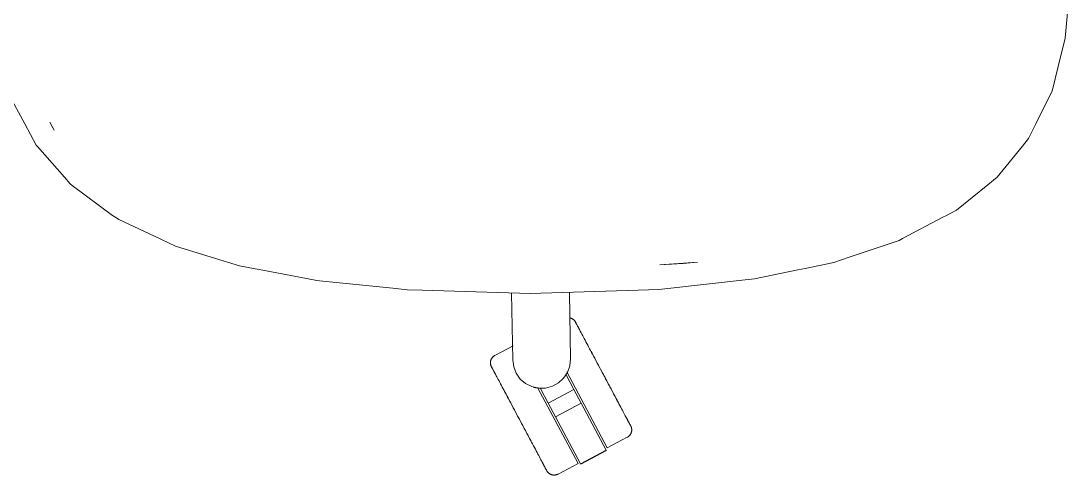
# Model space of a CAD drawing. Header units: millimetres. Extents: x 155927 to 317870, y -36033 to 97293.
# Drawn here: x 176672 to 177178, y 18265 to 18485 of the extents above; entities that cross this region are included whole.
import ezdxf

# ---------------------------------------------------------------- set-up
doc = ezdxf.new("R2010")
doc.units = ezdxf.units.MM
doc.header["$MEASUREMENT"] = 0
doc.layers.add('G-IMPT', color=8, linetype='CONTINUOUS', lineweight=9)
doc.layers.add('I-FURN', color=8, linetype='CONTINUOUS', lineweight=9)

msp = doc.modelspace()

# ---------------------------------------------------------------- linework, layer by layer
at = {"layer": 'G-IMPT'}
for p, q in [((177178.25, 18492.66), (177176.81, 18476.78)), ((177176.81, 18476.78), (177175.51, 18471.49)), ((177174.93, 18469.12), (177175.51, 18471.49)), ((177170.52, 18451.18), (177174.93, 18469.12)), ((177168.37, 18446.81), (177170.52, 18451.18)), ((176667.87, 18446.65), (176673.89, 18435.41)), ((177168.37, 18446.81), (177162.73, 18435.35)), ((176673.89, 18435.41), (176679.47, 18424.98)), ((176686.9, 18434.57), (176686.12, 18436.17)), ((176688.08, 18432.28), (176686.12, 18436.17)), ((177159.2, 18428.18), (177162.73, 18435.35)), ((176688.08, 18432.28), (176686.9, 18434.57)), ((176680.06, 18424.31), (176679.47, 18424.98)), ((177156.23, 18424.53), (177159.2, 18428.18)), ((176693.07, 18409.52), (176680.06, 18424.31)), ((177156.23, 18424.53), (177144.06, 18409.58)), ((176693.07, 18409.52), (176695.94, 18406.27)), ((177144.06, 18409.58), (177139.4, 18405.82)), ((176696.91, 18405.54), (176695.94, 18406.27)), ((176716.41, 18390.97), (176696.91, 18405.54)), ((177124.26, 18393.61), (177139.4, 18405.82)), ((176716.41, 18390.97), (176717.18, 18390.51)), ((176717.18, 18390.51), (176718.76, 18389.57)), ((176719.47, 18389.15), (176718.76, 18389.57)), ((177117.76, 18390.18), (177098.25, 18379.88)), ((177117.76, 18390.18), (177119.13, 18390.9)), ((177124.26, 18393.61), (177119.13, 18390.9)), ((176719.47, 18389.15), (176739.11, 18379.88)), ((176739.11, 18379.88), (176740.03, 18379.45)), ((176746.79, 18376.26), (176740.03, 18379.45)), ((177098.25, 18379.88), (177096.59, 18379.01)), ((176746.79, 18376.26), (176764.06, 18370.94)), ((177072.5, 18370.86), (177096.59, 18379.01)), ((176764.06, 18370.94), (176777.67, 18366.74)), ((177072.5, 18370.86), (177065.06, 18368.34)), ((176777.67, 18366.74), (176785.27, 18365.29)), ((176788.94, 18364.58), (176785.27, 18365.29)), ((176788.94, 18364.58), (176814.31, 18359.71)), ((176980.92, 18367.14), (176999.2, 18368.39)), ((176980.92, 18367.14), (176992.25, 18367.78)), ((176999.2, 18368.39), (176992.25, 18367.78)), ((177047.56, 18364.71), (177026.62, 18360.36)), ((177047.56, 18364.71), (177051.24, 18365.47)), ((177051.24, 18365.47), (177065.06, 18368.34)), ((176814.78, 18359.62), (176814.31, 18359.71)), ((176814.78, 18359.62), (176851.77, 18355.8)), ((176984.75, 18355.74), (177022.2, 18359.87)), ((177026.62, 18360.36), (177022.2, 18359.87)), ((176851.77, 18355.8), (176858.84, 18355.07)), ((176866.09, 18354.85), (176858.84, 18355.07)), ((176918.26, 18353.23), (176866.09, 18354.85)), ((176970.44, 18354.93), (176918.26, 18353.23)), ((176970.44, 18354.93), (176980.38, 18355.26)), ((176984.75, 18355.74), (176980.38, 18355.26))]:
    msp.add_line(p, q, dxfattribs=at)
at = {"layer": 'I-FURN'}
for p, q in [((176937.22, 18353.85), (176937.78, 18321.66)), ((176909.8, 18321.17), (176909.23, 18353.51)), ((176937.49, 18341.54), (176937.64, 18341.5)), ((176937.64, 18341.5), (176937.8, 18341.45)), ((176937.8, 18341.45), (176937.95, 18341.4)), ((176937.95, 18341.4), (176938.1, 18341.34)), ((176938.1, 18341.34), (176938.25, 18341.27)), ((176938.25, 18341.27), (176938.39, 18341.2)), ((176938.39, 18341.2), (176938.54, 18341.13)), ((176938.54, 18341.13), (176938.68, 18341.05)), ((176938.68, 18341.05), (176938.81, 18340.96)), ((176938.81, 18340.96), (176938.94, 18340.87)), ((176938.94, 18340.87), (176939.07, 18340.77)), ((176939.07, 18340.77), (176939.2, 18340.67)), ((176939.2, 18340.67), (176939.32, 18340.56)), ((176939.32, 18340.56), (176939.43, 18340.45)), ((176939.43, 18340.45), (176939.54, 18340.33)), ((176939.54, 18340.33), (176939.65, 18340.21)), ((176939.65, 18340.21), (176939.75, 18340.08)), ((176939.75, 18340.08), (176939.85, 18339.95)), ((176939.85, 18339.95), (176939.94, 18339.82)), ((176939.94, 18339.82), (176940.02, 18339.68)), ((176940.02, 18339.68), (176940.1, 18339.54)), ((176940.1, 18339.54), (176940.12, 18339.5)), ((176940.12, 18339.5), (176940.13, 18339.48)), ((176940.13, 18339.5), (176940.12, 18339.5)), ((176940.15, 18339.46), (176940.13, 18339.5)), ((176940.13, 18339.48), (176940.17, 18339.42)), ((176940.19, 18339.37), (176940.15, 18339.46)), ((176940.17, 18339.42), (176940.22, 18339.32)), ((176940.26, 18339.25), (176940.19, 18339.37)), ((176940.22, 18339.32), (176940.29, 18339.18)), ((176940.34, 18339.09), (176940.26, 18339.25)), ((176940.29, 18339.18), (176940.39, 18339)), ((176940.45, 18338.89), (176940.34, 18339.09)), ((176940.39, 18339), (176940.51, 18338.78)), ((176940.58, 18338.65), (176940.45, 18338.89)), ((176940.51, 18338.78), (176940.64, 18338.53)), ((176940.73, 18338.37), (176940.58, 18338.65)), ((176940.64, 18338.53), (176940.8, 18338.23)), ((176940.89, 18338.05), (176940.73, 18338.37)), ((176940.8, 18338.23), (176940.98, 18337.89)), ((176941.08, 18337.7), (176940.89, 18338.05)), ((176940.98, 18337.89), (176941.18, 18337.52)), ((176941.29, 18337.3), (176941.08, 18337.7)), ((176941.18, 18337.52), (176941.4, 18337.11)), ((176941.52, 18336.87), (176941.29, 18337.3)), ((176941.4, 18337.11), (176941.63, 18336.66)), ((176941.77, 18336.41), (176941.52, 18336.87)), ((176941.63, 18336.66), (176941.89, 18336.18)), ((176942.04, 18335.91), (176941.77, 18336.41)), ((176941.89, 18336.18), (176942.16, 18335.66)), ((176942.32, 18335.37), (176942.04, 18335.91)), ((176942.16, 18335.66), (176942.46, 18335.11)), ((176942.62, 18334.8), (176942.32, 18335.37)), ((176942.46, 18335.11), (176942.77, 18334.53)), ((176942.94, 18334.2), (176942.62, 18334.8)), ((176943.28, 18333.57), (176942.94, 18334.2)), ((176943.63, 18332.9), (176943.28, 18333.57)), ((176944, 18332.21), (176943.63, 18332.9)), ((176944.39, 18331.49), (176944, 18332.21)), ((176944.78, 18330.74), (176944.39, 18331.49)), ((176945.2, 18329.96), (176944.78, 18330.74)), ((176945.62, 18329.16), (176945.2, 18329.96)), ((176946.06, 18328.34), (176945.62, 18329.16)), ((176901.14, 18323.34), (176901.17, 18323.36)), ((176910.01, 18328.06), (176901.17, 18323.36)), ((176946.51, 18327.49), (176946.06, 18328.34)), ((176946.97, 18326.62), (176946.51, 18327.49)), ((176947.44, 18325.73), (176946.97, 18326.62)), ((176947.93, 18324.83), (176947.44, 18325.73)), ((176947.67, 18325.32), (176948.15, 18324.41)), ((176948.42, 18323.91), (176947.93, 18324.83)), ((176948.15, 18324.41), (176948.65, 18323.48)), ((176948.92, 18322.97), (176948.42, 18323.91)), ((176948.65, 18323.48), (176949.15, 18322.53)), ((176899.04, 18319.93), (176899.05, 18320.09)), ((176899.04, 18319.77), (176899.04, 18319.93)), ((176899.04, 18319.6), (176899.04, 18319.77)), ((176899.05, 18319.44), (176899.04, 18319.6)), ((176899.05, 18320.09), (176899.06, 18320.25)), ((176899.07, 18319.28), (176899.05, 18319.44)), ((176899.06, 18320.25), (176899.08, 18320.41)), ((176899.09, 18319.12), (176899.07, 18319.28)), ((176899.08, 18320.41), (176899.11, 18320.57)), ((176899.12, 18318.97), (176899.09, 18319.12)), ((176899.11, 18320.57), (176899.14, 18320.72)), ((176899.16, 18318.81), (176899.12, 18318.97)), ((176899.14, 18320.72), (176899.18, 18320.88)), ((176899.2, 18318.65), (176899.16, 18318.81)), ((176899.18, 18320.88), (176899.23, 18321.04)), ((176899.25, 18318.5), (176899.2, 18318.65)), ((176899.23, 18321.04), (176899.28, 18321.19)), ((176899.31, 18318.35), (176899.25, 18318.5)), ((176899.28, 18321.19), (176899.34, 18321.34)), ((176899.37, 18318.2), (176899.31, 18318.35)), ((176899.34, 18321.34), (176899.4, 18321.49)), ((176899.4, 18321.49), (176899.47, 18321.63)), ((176899.47, 18321.63), (176899.55, 18321.77)), ((176899.55, 18321.77), (176899.63, 18321.91)), ((176899.63, 18321.91), (176899.72, 18322.05)), ((176899.72, 18322.05), (176899.81, 18322.18)), ((176899.81, 18322.18), (176899.91, 18322.31)), ((176899.91, 18322.31), (176900.01, 18322.43)), ((176900.01, 18322.43), (176900.12, 18322.55)), ((176900.12, 18322.55), (176900.23, 18322.67)), ((176900.23, 18322.67), (176900.35, 18322.78)), ((176900.35, 18322.78), (176900.47, 18322.88)), ((176900.47, 18322.88), (176900.6, 18322.99)), ((176900.6, 18322.99), (176900.73, 18323.08)), ((176900.73, 18323.08), (176900.86, 18323.17)), ((176900.86, 18323.17), (176901, 18323.26)), ((176901, 18323.26), (176901.14, 18323.34)), ((176910.26, 18317.83), (176909.8, 18321.17)), ((176937.43, 18318.3), (176936.29, 18315.13)), ((176937.78, 18321.66), (176937.43, 18318.3)), ((176949.42, 18322.02), (176948.92, 18322.97)), ((176949.15, 18322.53), (176949.66, 18321.57)), ((176949.93, 18321.05), (176949.42, 18322.02)), ((176949.66, 18321.57), (176950.17, 18320.61)), ((176950.45, 18320.08), (176949.93, 18321.05)), ((176950.17, 18320.61), (176950.69, 18319.63)), ((176950.97, 18319.09), (176950.45, 18320.08)), ((176950.69, 18319.63), (176951.22, 18318.64)), ((176951.5, 18318.1), (176950.97, 18319.09)), ((176951.22, 18318.64), (176951.75, 18317.65)), ((176899.43, 18318.05), (176899.37, 18318.2)), ((176899.51, 18317.91), (176899.43, 18318.05)), ((176899.51, 18317.9), (176899.51, 18317.91)), ((176899.51, 18317.91), (176899.52, 18317.89)), ((176899.53, 18317.86), (176899.51, 18317.9)), ((176899.52, 18317.89), (176899.55, 18317.83)), ((176899.58, 18317.78), (176899.53, 18317.86)), ((176899.55, 18317.83), (176899.6, 18317.73)), ((176899.64, 18317.66), (176899.58, 18317.78)), ((176899.6, 18317.73), (176899.68, 18317.59)), ((176899.73, 18317.5), (176899.64, 18317.66)), ((176899.68, 18317.59), (176899.77, 18317.41)), ((176899.83, 18317.29), (176899.73, 18317.5)), ((176899.77, 18317.41), (176899.89, 18317.19)), ((176899.96, 18317.05), (176899.83, 18317.29)), ((176899.89, 18317.19), (176900.03, 18316.93)), ((176900.11, 18316.77), (176899.96, 18317.05)), ((176900.03, 18316.93), (176900.19, 18316.63)), ((176900.28, 18316.46), (176900.11, 18316.77)), ((176900.19, 18316.63), (176900.36, 18316.3)), ((176900.47, 18316.1), (176900.28, 18316.46)), ((176900.36, 18316.3), (176900.56, 18315.92)), ((176900.68, 18315.71), (176900.47, 18316.1)), ((176900.56, 18315.92), (176900.78, 18315.51)), ((176900.91, 18315.28), (176900.68, 18315.71)), ((176900.78, 18315.51), (176901.02, 18315.07)), ((176901.15, 18314.81), (176900.91, 18315.28)), ((176901.02, 18315.07), (176901.27, 18314.59)), ((176901.42, 18314.31), (176901.15, 18314.81)), ((176901.27, 18314.59), (176901.55, 18314.07)), ((176901.7, 18313.78), (176901.42, 18314.31)), ((176901.55, 18314.07), (176901.84, 18313.52)), ((176902.01, 18313.21), (176901.7, 18313.78)), ((176901.84, 18313.52), (176902.15, 18312.93)), ((176911.51, 18314.7), (176910.26, 18317.83)), ((176913.48, 18311.95), (176911.51, 18314.7)), ((176936.29, 18315.13), (176934.42, 18312.32)), ((176935.56, 18314), (176939.36, 18306.86)), ((176955.5, 18278.63), (176935.96, 18315.38)), ((176952.03, 18317.11), (176951.5, 18318.1)), ((176951.75, 18317.65), (176952.28, 18316.65)), ((176952.56, 18316.11), (176952.03, 18317.11)), ((176952.28, 18316.65), (176952.81, 18315.64)), ((176953.1, 18315.1), (176952.56, 18316.11)), ((176952.81, 18315.64), (176953.34, 18314.64)), ((176953.63, 18314.1), (176953.1, 18315.1)), ((176953.34, 18314.64), (176953.88, 18313.63)), ((176954.17, 18313.09), (176953.63, 18314.1)), ((176953.88, 18313.63), (176954.41, 18312.63)), ((176902.15, 18312.93), (176902.48, 18312.32)), ((176902.48, 18312.32), (176902.82, 18311.67)), ((176902.82, 18311.67), (176903.18, 18310.99)), ((176903.18, 18310.99), (176903.56, 18310.28)), ((176903.56, 18310.28), (176903.95, 18309.55)), ((176903.95, 18309.55), (176904.36, 18308.79)), ((176904.36, 18308.79), (176904.78, 18308)), ((176916.04, 18309.76), (176913.48, 18311.95)), ((176919.05, 18308.25), (176916.04, 18309.76)), ((176922.34, 18307.5), (176919.05, 18308.25)), ((176928.98, 18308.42), (176925.72, 18307.56)), ((176931.94, 18310.04), (176928.98, 18308.42)), ((176934.42, 18312.32), (176931.94, 18310.04)), ((176954.7, 18312.09), (176954.17, 18313.09)), ((176954.41, 18312.63), (176954.94, 18311.63)), ((176955.23, 18311.09), (176954.7, 18312.09)), ((176954.94, 18311.63), (176955.48, 18310.63)), ((176955.76, 18310.09), (176955.23, 18311.09)), ((176955.48, 18310.63), (176956, 18309.64)), ((176956.28, 18309.11), (176955.76, 18310.09)), ((176956, 18309.64), (176956.53, 18308.66)), ((176956.81, 18308.13), (176956.28, 18309.11)), ((176956.53, 18308.66), (176957.04, 18307.68)), ((176904.78, 18308), (176905.21, 18307.19)), ((176905.21, 18307.19), (176905.65, 18306.35)), ((176905.9, 18305.89), (176905.45, 18306.74)), ((176905.65, 18306.35), (176906.11, 18305.5)), ((176906.36, 18305.03), (176905.9, 18305.89)), ((176906.11, 18305.5), (176906.57, 18304.62)), ((176906.83, 18304.14), (176906.36, 18305.03)), ((176906.57, 18304.62), (176907.05, 18303.72)), ((176907.31, 18303.23), (176906.83, 18304.14)), ((176907.05, 18303.72), (176907.54, 18302.81)), ((176907.8, 18302.31), (176907.31, 18303.23)), ((176941.37, 18271.12), (176921.85, 18307.84)), ((176925.72, 18307.56), (176922.34, 18307.5)), ((176927, 18300.28), (176923.2, 18307.43)), ((176939.36, 18306.86), (176927, 18300.28)), ((176939.36, 18306.86), (176942.89, 18300.21)), ((176957.32, 18307.16), (176956.81, 18308.13)), ((176957.04, 18307.68), (176957.56, 18306.72)), ((176957.83, 18306.2), (176957.32, 18307.16)), ((176957.56, 18306.72), (176958.06, 18305.77)), ((176958.33, 18305.26), (176957.83, 18306.2)), ((176958.06, 18305.77), (176958.56, 18304.83)), ((176958.83, 18304.33), (176958.33, 18305.26)), ((176958.56, 18304.83), (176959.05, 18303.91)), ((176959.31, 18303.42), (176958.83, 18304.33)), ((176959.05, 18303.91), (176959.53, 18303)), ((176959.79, 18302.52), (176959.31, 18303.42)), ((176907.54, 18302.81), (176908.03, 18301.88)), ((176908.3, 18301.37), (176907.8, 18302.31)), ((176908.03, 18301.88), (176908.53, 18300.94)), ((176908.81, 18300.42), (176908.3, 18301.37)), ((176908.53, 18300.94), (176909.04, 18299.98)), ((176909.32, 18299.46), (176908.81, 18300.42)), ((176909.04, 18299.98), (176909.56, 18299.01)), ((176909.84, 18298.48), (176909.32, 18299.46)), ((176909.56, 18299.01), (176910.08, 18298.03)), ((176910.36, 18297.5), (176909.84, 18298.48)), ((176930.53, 18293.64), (176927, 18300.28)), ((176942.89, 18300.21), (176930.53, 18293.64)), ((176942.89, 18300.21), (176954.97, 18277.51)), ((176959.53, 18303), (176960, 18302.11)), ((176960.25, 18301.64), (176959.79, 18302.52)), ((176960, 18302.11), (176960.47, 18301.25)), ((176960.71, 18300.79), (176960.25, 18301.64)), ((176960.47, 18301.25), (176960.92, 18300.4)), ((176961.15, 18299.95), (176960.71, 18300.79)), ((176961.59, 18299.14), (176961.15, 18299.95)), ((176962, 18298.35), (176961.59, 18299.14)), ((176962.41, 18297.59), (176962, 18298.35)), ((176910.08, 18298.03), (176910.6, 18297.04)), ((176910.89, 18296.51), (176910.36, 18297.5)), ((176910.6, 18297.04), (176911.13, 18296.05)), ((176911.42, 18295.51), (176910.89, 18296.51)), ((176911.13, 18296.05), (176911.66, 18295.05)), ((176911.95, 18294.51), (176911.42, 18295.51)), ((176911.66, 18295.05), (176912.19, 18294.05)), ((176912.48, 18293.51), (176911.95, 18294.51)), ((176912.19, 18294.05), (176912.73, 18293.04)), ((176913.02, 18292.5), (176912.48, 18293.51)), ((176912.73, 18293.04), (176913.26, 18292.04)), ((176942.61, 18270.93), (176930.53, 18293.64)), ((176962.8, 18296.85), (176962.41, 18297.59)), ((176963.18, 18296.15), (176962.8, 18296.85)), ((176963.54, 18295.47), (176963.18, 18296.15)), ((176963.88, 18294.82), (176963.54, 18295.47)), ((176964.21, 18294.2), (176963.88, 18294.82)), ((176964.52, 18293.62), (176964.21, 18294.2)), ((176964.35, 18293.93), (176964.66, 18293.36)), ((176964.81, 18293.07), (176964.52, 18293.62)), ((176964.66, 18293.36), (176964.94, 18292.83)), ((176965.09, 18292.55), (176964.81, 18293.07)), ((176913.55, 18291.5), (176913.02, 18292.5)), ((176913.26, 18292.04), (176913.8, 18291.03)), ((176914.08, 18290.49), (176913.55, 18291.5)), ((176913.8, 18291.03), (176914.33, 18290.03)), ((176914.62, 18289.49), (176914.08, 18290.49)), ((176914.33, 18290.03), (176914.86, 18289.03)), ((176915.14, 18288.5), (176914.62, 18289.49)), ((176914.86, 18289.03), (176915.39, 18288.04)), ((176915.67, 18287.51), (176915.14, 18288.5)), ((176915.39, 18288.04), (176915.91, 18287.06)), ((176964.94, 18292.83), (176965.21, 18292.33)), ((176965.34, 18292.07), (176965.09, 18292.55)), ((176965.21, 18292.33), (176965.46, 18291.86)), ((176965.58, 18291.62), (176965.34, 18292.07)), ((176965.46, 18291.86), (176965.68, 18291.43)), ((176965.8, 18291.21), (176965.58, 18291.62)), ((176965.68, 18291.43), (176965.89, 18291.04)), ((176966, 18290.84), (176965.8, 18291.21)), ((176965.89, 18291.04), (176966.08, 18290.68)), ((176966.18, 18290.51), (176966, 18290.84)), ((176966.08, 18290.68), (176966.25, 18290.36)), ((176966.33, 18290.21), (176966.18, 18290.51)), ((176966.25, 18290.36), (176966.4, 18290.08)), ((176966.47, 18289.95), (176966.33, 18290.21)), ((176966.4, 18290.08), (176966.53, 18289.84)), ((176966.59, 18289.73), (176966.47, 18289.95)), ((176966.53, 18289.84), (176966.63, 18289.64)), ((176966.68, 18289.55), (176966.59, 18289.73)), ((176966.63, 18289.64), (176966.72, 18289.48)), ((176966.76, 18289.41), (176966.68, 18289.55)), ((176966.72, 18289.48), (176966.79, 18289.36)), ((176966.81, 18289.31), (176966.76, 18289.41)), ((176966.79, 18289.36), (176966.83, 18289.28)), ((176966.84, 18289.25), (176966.81, 18289.31)), ((176966.83, 18289.28), (176966.85, 18289.24)), ((176966.85, 18289.23), (176966.84, 18289.25)), ((176966.85, 18289.24), (176966.85, 18289.23)), ((176966.85, 18289.23), (176966.93, 18289.09)), ((176966.93, 18289.09), (176966.99, 18288.94)), ((176966.99, 18288.94), (176967.05, 18288.79)), ((176967.05, 18288.79), (176967.11, 18288.64)), ((176967.11, 18288.64), (176967.16, 18288.49)), ((176967.16, 18288.49), (176967.2, 18288.33)), ((176967.2, 18288.33), (176967.24, 18288.17)), ((176967.24, 18288.17), (176967.27, 18288.01)), ((176967.27, 18288.01), (176967.29, 18287.85)), ((176916.19, 18286.53), (176915.67, 18287.51)), ((176915.91, 18287.06), (176916.43, 18286.09)), ((176916.7, 18285.56), (176916.19, 18286.53)), ((176916.43, 18286.09), (176916.94, 18285.12)), ((176917.21, 18284.61), (176916.7, 18285.56)), ((176916.94, 18285.12), (176917.45, 18284.17)), ((176917.72, 18283.66), (176917.21, 18284.61)), ((176917.45, 18284.17), (176917.94, 18283.23)), ((176918.21, 18282.73), (176917.72, 18283.66)), ((176917.94, 18283.23), (176918.43, 18282.31)), ((176955.5, 18278.63), (176965.19, 18283.78)), ((176965.23, 18283.8), (176965.19, 18283.78)), ((176965.37, 18283.88), (176965.23, 18283.8)), ((176965.5, 18283.97), (176965.37, 18283.88)), ((176965.64, 18284.06), (176965.5, 18283.97)), ((176965.76, 18284.15), (176965.64, 18284.06)), ((176965.89, 18284.25), (176965.76, 18284.15)), ((176966.01, 18284.36), (176965.89, 18284.25)), ((176966.13, 18284.47), (176966.01, 18284.36)), ((176966.24, 18284.59), (176966.13, 18284.47)), ((176966.35, 18284.71), (176966.24, 18284.59)), ((176966.45, 18284.83), (176966.35, 18284.71)), ((176966.55, 18284.96), (176966.45, 18284.83)), ((176966.64, 18285.09), (176966.55, 18284.96)), ((176966.73, 18285.23), (176966.64, 18285.09)), ((176966.81, 18285.37), (176966.73, 18285.23)), ((176966.89, 18285.51), (176966.81, 18285.37)), ((176966.96, 18285.65), (176966.89, 18285.51)), ((176967.02, 18285.8), (176966.96, 18285.65)), ((176967.08, 18285.95), (176967.02, 18285.8)), ((176967.13, 18286.1), (176967.08, 18285.95)), ((176967.18, 18286.26), (176967.13, 18286.1)), ((176967.22, 18286.41), (176967.18, 18286.26)), ((176967.25, 18286.57), (176967.22, 18286.41)), ((176967.28, 18286.73), (176967.25, 18286.57)), ((176967.3, 18286.89), (176967.28, 18286.73)), ((176967.29, 18287.85), (176967.31, 18287.69)), ((176967.32, 18287.05), (176967.3, 18286.89)), ((176967.31, 18287.69), (176967.32, 18287.53)), ((176967.32, 18287.53), (176967.33, 18287.37)), ((176967.33, 18287.37), (176967.32, 18287.21)), ((176967.32, 18287.21), (176967.32, 18287.05)), ((176918.7, 18281.82), (176918.21, 18282.73)), ((176918.43, 18282.31), (176918.92, 18281.4)), ((176918.92, 18281.4), (176919.39, 18280.52)), ((176919.39, 18280.52), (176919.85, 18279.65)), ((176919.85, 18279.65), (176920.3, 18278.8)), ((176920.3, 18278.8), (176920.74, 18277.98)), ((176920.74, 18277.98), (176921.16, 18277.18)), ((176921.16, 18277.18), (176921.58, 18276.4)), ((176921.58, 18276.4), (176921.98, 18275.65)), ((176921.98, 18275.65), (176922.36, 18274.93)), ((176922.36, 18274.93), (176922.73, 18274.24)), ((176922.73, 18274.24), (176923.08, 18273.57)), ((176923.08, 18273.57), (176923.42, 18272.94)), ((176923.42, 18272.94), (176923.74, 18272.34)), ((176954.97, 18277.51), (176942.61, 18270.93)), ((176942.7, 18270.76), (176955.06, 18277.34)), ((176923.9, 18272.02), (176923.65, 18272.51)), ((176923.74, 18272.34), (176924.04, 18271.77)), ((176924.2, 18271.47), (176923.9, 18272.02)), ((176924.04, 18271.77), (176924.33, 18271.23)), ((176924.47, 18270.96), (176924.2, 18271.47)), ((176924.33, 18271.23), (176924.59, 18270.73)), ((176924.73, 18270.47), (176924.47, 18270.96)), ((176924.59, 18270.73), (176924.84, 18270.26)), ((176924.97, 18270.03), (176924.73, 18270.47)), ((176924.84, 18270.26), (176925.07, 18269.84)), ((176925.18, 18269.62), (176924.97, 18270.03)), ((176925.07, 18269.84), (176925.28, 18269.44)), ((176925.38, 18269.25), (176925.18, 18269.62)), ((176925.28, 18269.44), (176925.47, 18269.09)), ((176925.56, 18268.91), (176925.38, 18269.25)), ((176925.47, 18269.09), (176925.64, 18268.77)), ((176925.72, 18268.61), (176925.56, 18268.91)), ((176925.64, 18268.77), (176925.78, 18268.49)), ((176925.86, 18268.35), (176925.72, 18268.61)), ((176925.78, 18268.49), (176925.91, 18268.25)), ((176925.97, 18268.14), (176925.86, 18268.35)), ((176925.91, 18268.25), (176926.02, 18268.05)), ((176926.07, 18267.96), (176925.97, 18268.14)), ((176926.02, 18268.05), (176926.1, 18267.89)), ((176926.14, 18267.81), (176926.07, 18267.96)), ((176926.1, 18267.89), (176926.17, 18267.76)), ((176926.2, 18267.71), (176926.14, 18267.81)), ((176926.17, 18267.76), (176926.21, 18267.68)), ((176926.23, 18267.65), (176926.2, 18267.71)), ((176926.21, 18267.68), (176926.24, 18267.64)), ((176931.69, 18265.97), (176941.37, 18271.12)), ((176926.24, 18267.63), (176926.23, 18267.65)), ((176926.24, 18267.64), (176926.24, 18267.63)), ((176926.26, 18267.6), (176926.24, 18267.63)), ((176926.34, 18267.46), (176926.26, 18267.6)), ((176926.42, 18267.32), (176926.34, 18267.46)), ((176926.52, 18267.19), (176926.42, 18267.32)), ((176926.61, 18267.06), (176926.52, 18267.19)), ((176926.71, 18266.93), (176926.61, 18267.06)), ((176926.82, 18266.81), (176926.71, 18266.93)), ((176926.93, 18266.69), (176926.82, 18266.81)), ((176927.05, 18266.58), (176926.93, 18266.69)), ((176927.17, 18266.47), (176927.05, 18266.58)), ((176927.29, 18266.37), (176927.17, 18266.47)), ((176927.42, 18266.27), (176927.29, 18266.37)), ((176927.55, 18266.18), (176927.42, 18266.27)), ((176927.69, 18266.09), (176927.55, 18266.18)), ((176927.82, 18266.01), (176927.69, 18266.09)), ((176927.97, 18265.94), (176927.82, 18266.01)), ((176928.11, 18265.87), (176927.97, 18265.94)), ((176928.26, 18265.8), (176928.11, 18265.87)), ((176928.41, 18265.74), (176928.26, 18265.8)), ((176928.56, 18265.69), (176928.41, 18265.74)), ((176928.72, 18265.64), (176928.56, 18265.69)), ((176928.87, 18265.6), (176928.72, 18265.64)), ((176929.03, 18265.57), (176928.87, 18265.6)), ((176929.19, 18265.54), (176929.03, 18265.57)), ((176929.35, 18265.52), (176929.19, 18265.54)), ((176929.51, 18265.51), (176929.35, 18265.52)), ((176929.67, 18265.5), (176929.51, 18265.51)), ((176929.83, 18265.5), (176929.67, 18265.5)), ((176929.99, 18265.5), (176929.83, 18265.5)), ((176930.15, 18265.51), (176929.99, 18265.5)), ((176930.31, 18265.53), (176930.15, 18265.51)), ((176930.47, 18265.55), (176930.31, 18265.53)), ((176930.63, 18265.58), (176930.47, 18265.55)), ((176930.79, 18265.62), (176930.63, 18265.58)), ((176930.94, 18265.66), (176930.79, 18265.62)), ((176931.1, 18265.71), (176930.94, 18265.66)), ((176931.25, 18265.77), (176931.1, 18265.71)), ((176931.4, 18265.83), (176931.25, 18265.77)), ((176931.55, 18265.89), (176931.4, 18265.83)), ((176931.69, 18265.97), (176931.55, 18265.89))]:
    msp.add_line(p, q, dxfattribs=at)
msp.add_arc((176923.79, 18321.23), 13.81, 252.664, 257.6527, dxfattribs=at)
msp.add_open_spline([(176921.43, 18307.62), (176921, 18307.69), (176920.57, 18307.79), (176920.15, 18307.91)], degree=3, dxfattribs=at)

doc.saveas('drawing.dxf')
